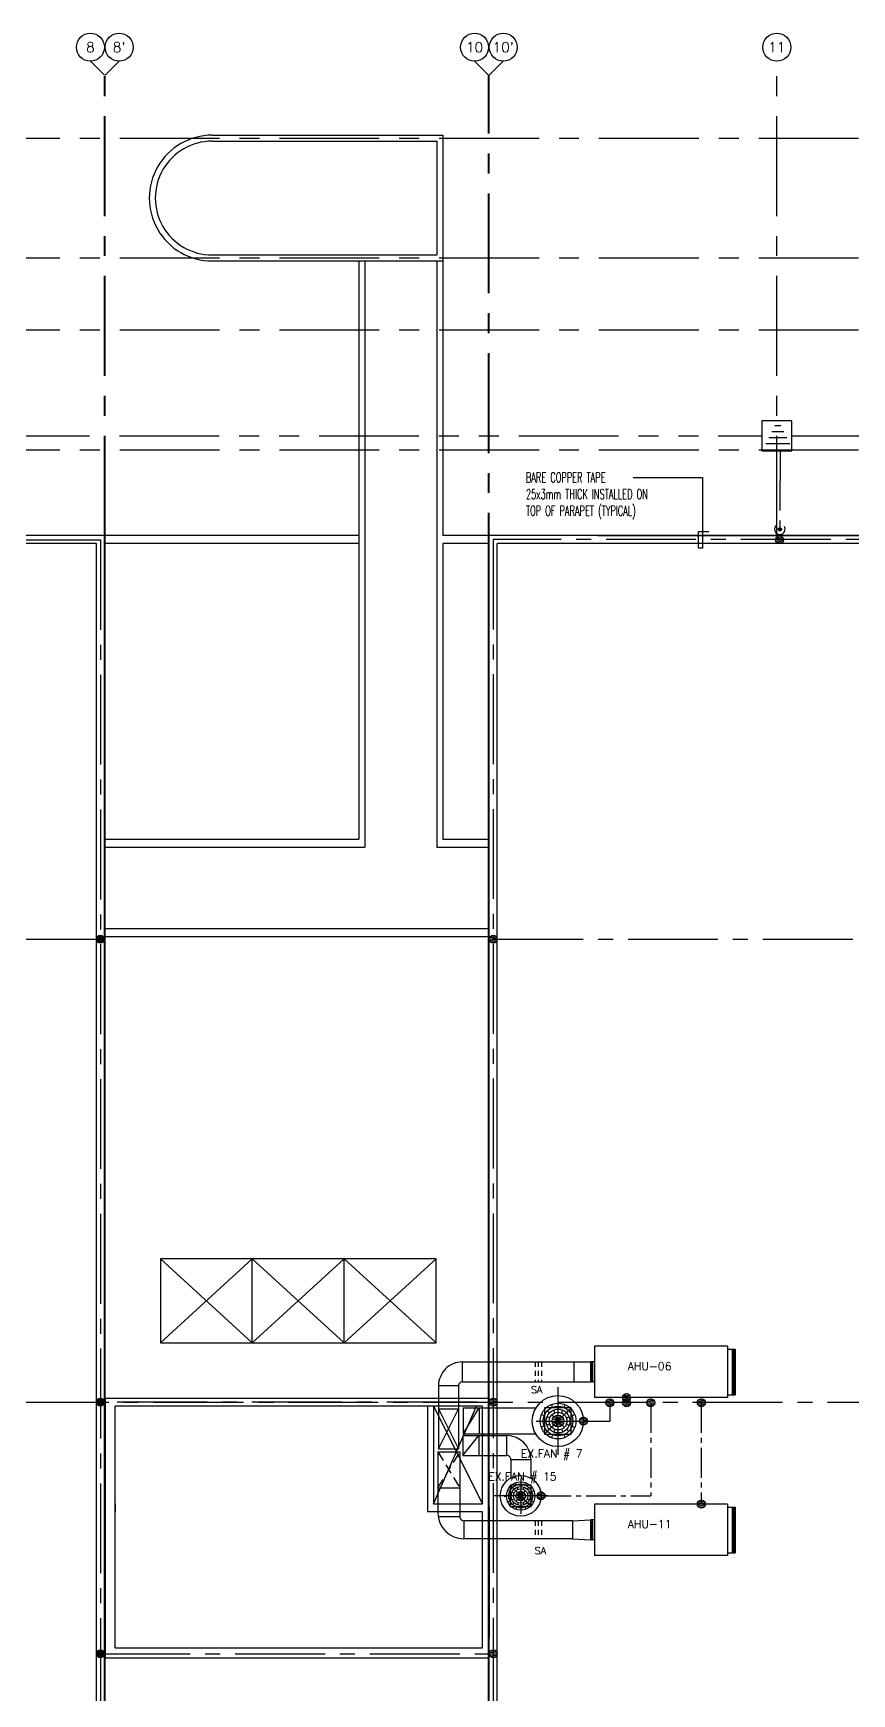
# Model space of a CAD drawing. Extents: x -4542 to -4430, y 158316 to 158395.
# Drawn here: x -4503.53 to -4483.03, y 158352.98 to 158394.56 of the extents above; entities that cross this region are included whole.
import ezdxf
from ezdxf.enums import TextEntityAlignment as Align

# ---------------------------------------------------------------- set-up
doc = ezdxf.new("R2010")
doc.units = 0
doc.header["$MEASUREMENT"] = 0
for name, pattern in [('CENTER2', [1.125, 0.75, -0.125, 0.125, -0.125]), ('CENTERX2', [4, 2.5, -0.5, 0.5, -0.5]), ('HIDDEN', [0.375, 0.25, -0.125]), ('HIDDEN2', [0.1875, 0.125, -0.0625]), ('PHANTOM', [2.5, 1.25, -0.25, 0.25, -0.25, 0.25, -0.25])]:
    doc.linetypes.add(name, pattern=pattern)
doc.layers.get('0').update_dxf_attribs({"linetype": 'CONTINUOUS'})
for name, color, linetype in [('AX', 9, 'CONTINUOUS'), ('AX-CR', 7, 'CONTINUOUS'), ('AX-TXT', 6, 'CONTINUOUS'), ('AXES', 11, 'CENTERX2'), ('BLOCK$0$TXT', 2, 'CONTINUOUS'), ('COL', 9, 'CONTINUOUS'), ('DOOR-NO', 5, 'CONTINUOUS'), ('DUCT', 3, 'CONTINUOUS'), ('EARTHING', 4, 'PHANTOM'), ('EJ', 9, 'CONTINUOUS'), ('EXDUCT', 6, 'CONTINUOUS'), ('L-NING', 4, 'CONTINUOUS'), ('PSUPPLY', 3, 'HIDDEN'), ('RM-NAME', 4, 'CONTINUOUS'), ('ROOF', 7, 'CONTINUOUS'), ('ROOF1', 4, 'CONTINUOUS'), ('SAD', 3, 'CONTINUOUS'), ('TEXT-AC', 2, 'CONTINUOUS'), ('WALL', 2, 'CONTINUOUS'), ('WIN', 5, 'CONTINUOUS')]:
    doc.layers.add(name, color=color, linetype=linetype)
doc.styles.add('BLOCK$0$ROMANS', font='ROMANS.shx', dxfattribs={"width": 0.6, "height": 0.14})
doc.styles.add('ROMANS', font='ROMANS.shx', dxfattribs={"height": 200})

# ---------------------------------------------------------------- blocks, each defined once
blk = doc.blocks.new('AXU')
at = {"layer": 'AX-CR'}
blk.add_circle((0, 350), 350, dxfattribs=at)
at = {"layer": 'AX-TXT', "style": 'ROMANS'}
blk.add_attdef('AX', text='', height=250, dxfattribs=at).set_placement((0, 350), align=Align.MIDDLE)
blk = doc.blocks.new('*X22')
at = {"color": 0}
for p, q in [((91.354, 13.254), (91.434, 13.334)), ((91.362, 13.226), (91.462, 13.327)), ((91.369, 13.304), (91.384, 13.32)), ((91.377, 13.206), (91.483, 13.312)), ((91.398, 13.192), (91.497, 13.291)), ((91.426, 13.185), (91.504, 13.263))]:
    blk.add_line(p, q, dxfattribs=at)
blk = doc.blocks.new('SCC')
at = {"layer": 'L-NING'}
blk.add_circle((0, 0), 0.125, dxfattribs=at)
at = {"layer": 'L-NING', "xscale": 1.666666666666667, "yscale": 1.666666666666667, "zscale": 1.666666666666667}
blk.add_blockref('*X22', (-152.382, -22.099), dxfattribs=at)
blk = doc.blocks.new('*X21')
at = {"color": 0}
for p, q in [((91.354, 13.254), (91.434, 13.334)), ((91.362, 13.226), (91.462, 13.327)), ((91.369, 13.304), (91.384, 13.32)), ((91.377, 13.206), (91.483, 13.312)), ((91.398, 13.192), (91.497, 13.291)), ((91.426, 13.185), (91.504, 13.263))]:
    blk.add_line(p, q, dxfattribs=at)

msp = doc.modelspace()

# ---------------------------------------------------------------- hatches: boundary and pattern name
at = {"layer": 'DOOR-NO'}
h = msp.add_hatch(dxfattribs=at)
h.set_pattern_fill('ANSI37', color=11, scale=100, angle=180, style=0)
h.set_pattern_definition([(225, (-4495.068499, 158520.461826), (0.0088388347, -0.0088388348), []), (315, (-4495.068499, 158520.461826), (0.0088388347, 0.0088388348), [])])
h.paths.add_polyline_path([(-4489.5236, 158361.2952), (-4489.5736, 158361.2952), (-4489.5736, 158360.7892), (-4489.5236, 158360.7892)])
h = msp.add_hatch(dxfattribs=at)
h.set_pattern_fill('ANSI37', color=11, scale=100, angle=180, style=0)
h.set_pattern_definition([(225, (-4495.068499, 158516.50775), (0.0088388347, -0.0088388348), []), (315, (-4495.068499, 158516.50775), (0.0088388347, 0.0088388348), [])])
h.paths.add_polyline_path([(-4489.5236, 158357.3411), (-4489.5736, 158357.3411), (-4489.5736, 158356.8351), (-4489.5236, 158356.8351)])

# ---------------------------------------------------------------- linework, layer by layer
at = {"layer": 'AXES'}
for p, q in [((-4501.7515, 158393.5128), (-4502.1015, 158393.8628)), ((-4501.7315, 158393.5128), (-4501.3815, 158393.8628)), ((-4492.1315, 158393.5128), (-4492.4815, 158393.8628)), ((-4492.1115, 158393.5128), (-4491.7615, 158393.8628)), ((-4484.9115, 158381.9844), (-4484.9115, 158393.8628)), ((-4501.7515, 158381.9844), (-4501.7515, 158393.5128)), ((-4501.7315, 158381.9844), (-4501.7315, 158393.5128)), ((-4492.1315, 158316.0501), (-4492.1315, 158393.5128)), ((-4492.1115, 158316.0501), (-4492.1115, 158393.5128)), ((-4541.3662, 158391.9344), (-4475.9115, 158391.9344)), ((-4541.3662, 158388.9344), (-4451.7173, 158388.9344)), ((-4541.3662, 158387.1344), (-4451.7173, 158387.1344)), ((-4541.3662, 158384.1344), (-4451.7173, 158384.1344))]:
    msp.add_line(p, q, dxfattribs=at)
at = {"layer": 'COL'}
for p, q in [((-4501.7315, 158360.3844), (-4492.1315, 158360.3844)), ((-4492.2815, 158360.1844), (-4501.4815, 158360.1844)), ((-4492.2815, 158357.5344), (-4493.6565, 158357.5344)), ((-4493.5065, 158357.7344), (-4492.2815, 158357.7344))]:
    msp.add_line(p, q, dxfattribs=at)
at = {"layer": 'DOOR-NO', "color": 3}
for p, q in [((-4489.5736, 158361.2952), (-4489.5736, 158360.7892)), ((-4489.4736, 158361.2952), (-4489.5736, 158361.2952)), ((-4489.5236, 158361.2952), (-4489.5236, 158360.7892)), ((-4489.4736, 158360.7892), (-4489.5736, 158360.7892)), ((-4489.4736, 158357.3411), (-4489.5736, 158357.3411)), ((-4489.5736, 158357.3411), (-4489.5736, 158356.8351)), ((-4489.5236, 158357.3411), (-4489.5236, 158356.8351)), ((-4489.4736, 158356.8351), (-4489.5736, 158356.8351))]:
    msp.add_line(p, q, dxfattribs=at)
at = {"layer": 'DOOR-NO'}
for p, q in [((-4489.4736, 158361.6872), (-4489.4736, 158360.3972)), ((-4486.1436, 158361.6872), (-4489.4736, 158361.6872)), ((-4486.1436, 158361.6872), (-4486.1436, 158360.3972)), ((-4486.1436, 158361.609), (-4485.9545, 158361.609)), ((-4486.0311, 158361.609), (-4486.0311, 158360.4664)), ((-4485.9996, 158361.609), (-4485.9996, 158360.4664)), ((-4485.9815, 158361.618), (-4485.9815, 158360.4754)), ((-4485.9545, 158361.609), (-4485.9545, 158360.4664)), ((-4486.1436, 158360.4664), (-4485.9545, 158360.4664)), ((-4486.1436, 158360.3972), (-4489.4736, 158360.3972)), ((-4489.4736, 158357.7331), (-4489.4736, 158356.4431)), ((-4486.1436, 158357.7331), (-4489.4736, 158357.7331)), ((-4486.1436, 158357.7331), (-4486.1436, 158356.4431)), ((-4486.1436, 158357.6549), (-4485.9545, 158357.6549)), ((-4486.0311, 158357.6549), (-4486.0311, 158356.5124)), ((-4485.9996, 158357.6549), (-4485.9996, 158356.5124)), ((-4485.9815, 158357.6639), (-4485.9815, 158356.5214)), ((-4485.9545, 158357.6549), (-4485.9545, 158356.5124)), ((-4486.1436, 158356.4431), (-4489.4736, 158356.4431)), ((-4486.1436, 158356.5124), (-4485.9545, 158356.5124))]:
    msp.add_line(p, q, dxfattribs=at)
at = {"layer": 'DUCT'}
for p, q in [((-4492.7834, 158360.7922), (-4492.7834, 158361.2922)), ((-4492.7834, 158361.2922), (-4489.9847, 158361.2922)), ((-4489.9847, 158361.2922), (-4489.5736, 158361.2952)), ((-4489.9847, 158360.7922), (-4489.9847, 158361.2922)), ((-4492.8834, 158360.6922), (-4493.3834, 158360.6922)), ((-4492.7834, 158360.7922), (-4489.9847, 158360.7922)), ((-4489.9847, 158360.7922), (-4489.5736, 158360.7892)), ((-4492.7712, 158359.4462), (-4492.7712, 158358.9462)), ((-4492.7712, 158359.4462), (-4491.672, 158359.4462)), ((-4492.7712, 158358.9462), (-4492.3712, 158359.4462)), ((-4492.3712, 158359.4462), (-4492.3712, 158358.9462)), ((-4491.672, 158358.9462), (-4491.672, 158359.4462)), ((-4492.7712, 158358.9462), (-4491.672, 158358.9462)), ((-4491.572, 158358.8462), (-4491.572, 158358.3868)), ((-4491.572, 158358.8462), (-4491.072, 158358.8462)), ((-4491.072, 158358.8462), (-4491.072, 158358.3819)), ((-4492.8483, 158357.4131), (-4493.3916, 158357.4131)), ((-4492.7483, 158357.3131), (-4492.7494, 158356.8631)), ((-4490.0275, 158357.3131), (-4492.7483, 158357.3131)), ((-4490.0275, 158357.3131), (-4489.5736, 158357.3411)), ((-4490.0275, 158357.3131), (-4490.0275, 158356.8631)), ((-4490.0275, 158356.8631), (-4492.7494, 158356.8631)), ((-4490.0275, 158356.8631), (-4489.5736, 158356.8351))]:
    msp.add_line(p, q, dxfattribs=at)
at = {"layer": 'DUCT', "color": 11}
for p, q in [((-4490.3956, 158360.6631), (-4490.3956, 158358.9614)), ((-4490.0656, 158360.1404), (-4490.7256, 158359.4804)), ((-4490.7256, 158360.1404), (-4490.7256, 158359.4804)), ((-4490.0656, 158360.1404), (-4490.7256, 158360.1404)), ((-4490.6033, 158360.0176), (-4490.6573, 158360.0697)), ((-4490.5267, 158360.1567), (-4490.5543, 158360.2264)), ((-4490.4715, 158360.0172), (-4490.4991, 158360.0869)), ((-4490.3903, 158360.1825), (-4490.3903, 158360.1075)), ((-4490.3022, 158360.0143), (-4490.2722, 158360.083)), ((-4490.2422, 158360.1518), (-4490.2122, 158360.2205)), ((-4490.1791, 158360.0176), (-4490.1251, 158360.0697)), ((-4490.0656, 158359.4804), (-4490.0656, 158360.1404)), ((-4490.9423, 158359.8104), (-4489.834, 158359.8104)), ((-4490.7376, 158359.9442), (-4490.8077, 158359.9708)), ((-4490.7376, 158359.6807), (-4490.8077, 158359.6541)), ((-4490.5973, 158359.891), (-4490.6675, 158359.9176)), ((-4490.5973, 158359.7339), (-4490.6675, 158359.7073)), ((-4490.3903, 158359.8124), (-4490.5493, 158359.9656)), ((-4490.3903, 158359.8124), (-4490.5493, 158359.6593)), ((-4490.3903, 158359.8124), (-4490.5272, 158359.8644)), ((-4490.3903, 158359.8124), (-4490.5272, 158359.7605)), ((-4490.3903, 158359.8124), (-4490.4438, 158359.9475)), ((-4490.3903, 158359.8124), (-4490.4438, 158359.6774)), ((-4490.392, 158359.8124), (-4490.2331, 158359.9656)), ((-4490.392, 158359.8124), (-4490.2551, 158359.8644)), ((-4490.392, 158359.8124), (-4490.2331, 158359.6593)), ((-4490.392, 158359.8124), (-4490.2551, 158359.7605)), ((-4490.3903, 158359.8124), (-4490.3322, 158359.9456)), ((-4490.3903, 158359.8124), (-4490.3322, 158359.6793)), ((-4490.185, 158359.891), (-4490.1149, 158359.9176)), ((-4490.185, 158359.7339), (-4490.1149, 158359.7073)), ((-4490.0448, 158359.9442), (-4489.9746, 158359.9708)), ((-4490.0448, 158359.6807), (-4489.9746, 158359.6541)), ((-4490.7256, 158359.4804), (-4490.0656, 158359.4804)), ((-4490.6033, 158359.6072), (-4490.6573, 158359.5552)), ((-4490.5267, 158359.4682), (-4490.5543, 158359.3985)), ((-4490.4715, 158359.6077), (-4490.4991, 158359.5379)), ((-4490.3903, 158359.4423), (-4490.3903, 158359.5173)), ((-4490.3022, 158359.6106), (-4490.2722, 158359.5418)), ((-4490.2422, 158359.4731), (-4490.2122, 158359.4043)), ((-4490.1791, 158359.6072), (-4490.1251, 158359.5552)), ((-4491.3264, 158358.3755), (-4491.3264, 158357.4889)), ((-4491.6002, 158358.043), (-4491.656, 158358.0651)), ((-4491.0624, 158357.6742), (-4491.5904, 158358.2022)), ((-4491.0624, 158358.2022), (-4491.5904, 158358.2022)), ((-4491.5904, 158358.2022), (-4491.5904, 158357.6742)), ((-4491.4886, 158357.9989), (-4491.5444, 158358.021)), ((-4491.489, 158358.1043), (-4491.5306, 158358.1475)), ((-4491.4302, 158358.2118), (-4491.4515, 158358.2679)), ((-4491.3248, 158357.934), (-4491.4473, 158358.0611)), ((-4491.3248, 158357.934), (-4491.4328, 158357.9768)), ((-4491.3876, 158358.0996), (-4491.4089, 158358.1557)), ((-4491.3248, 158357.934), (-4491.3664, 158358.0435)), ((-4491.3248, 158357.934), (-4491.2023, 158358.0611)), ((-4491.3248, 158357.934), (-4491.2833, 158358.0435)), ((-4491.3248, 158357.934), (-4491.2168, 158357.9768)), ((-4491.262, 158358.0996), (-4491.2407, 158358.1557)), ((-4491.2194, 158358.2118), (-4491.1981, 158358.2679)), ((-4491.161, 158357.9989), (-4491.1052, 158358.021)), ((-4491.1606, 158358.1043), (-4491.119, 158358.1475)), ((-4491.0624, 158357.6742), (-4491.0624, 158358.2022)), ((-4491.0494, 158358.043), (-4490.9936, 158358.0651)), ((-4490.6442, 158357.9382), (-4492.0056, 158357.9382)), ((-4491.5963, 158357.8154), (-4491.6513, 158357.7914)), ((-4491.6209, 158357.934), (-4491.5609, 158357.934)), ((-4491.5904, 158357.6742), (-4491.0624, 158357.6742)), ((-4491.4863, 158357.8635), (-4491.5413, 158357.8394)), ((-4491.489, 158357.7649), (-4491.5306, 158357.7217)), ((-4491.4302, 158357.6575), (-4491.4515, 158357.6014)), ((-4491.3248, 158357.9353), (-4491.4473, 158357.8082)), ((-4491.3248, 158357.934), (-4491.4313, 158357.8875)), ((-4491.3876, 158357.7697), (-4491.4089, 158357.7136)), ((-4491.3248, 158357.9353), (-4491.3664, 158357.8258)), ((-4491.3248, 158357.9353), (-4491.2023, 158357.8082)), ((-4491.3248, 158357.9353), (-4491.2833, 158357.8258)), ((-4491.3248, 158357.934), (-4491.2183, 158357.8875)), ((-4491.262, 158357.7697), (-4491.2407, 158357.7136)), ((-4491.2194, 158357.6575), (-4491.1981, 158357.6014)), ((-4491.1633, 158357.8635), (-4491.1083, 158357.8394)), ((-4491.1606, 158357.7649), (-4491.119, 158357.7217)), ((-4491.0287, 158357.934), (-4491.0887, 158357.934)), ((-4491.0533, 158357.8154), (-4490.9983, 158357.7914))]:
    msp.add_line(p, q, dxfattribs=at)
at = {"layer": 'DUCT', "color": 1}
for p, q in [((-4490.3903, 158359.2972), (-4490.3903, 158359.3673)), ((-4491.737, 158357.934), (-4491.6809, 158357.934))]:
    msp.add_line(p, q, dxfattribs=at)
at = {"layer": 'DUCT'}
for centre, major_axis, start_param, end_param in [((-4492.7834, 158360.6922), (-0.4243, 0.4243), -0.7853982, 0.7853982), ((-4492.7834, 158360.6922), (-0.0707, 0.0707), -0.7853982, 0.7853982), ((-4490.3956, 158359.8104), (0.452, 0.452), 5.497787143773802, 11.78097245095339), ((-4491.672, 158358.8462), (-0.4243, 0.4243), 3.9269908, 5.4977871), ((-4491.672, 158358.8462), (0.0707, 0.0707), 5.4977871, 7.0685835), ((-4491.3264, 158357.9382), (-0.3616, 0.3616), 3.9269908, 10.2101761), ((-4492.7494, 158357.5131), (0.4596, 0.4596), 2.3561945, 3.9269908), ((-4492.7483, 158357.4131), (0.0707, 0.0707), 2.3561945, 3.9269908)]:
    msp.add_ellipse(centre, major_axis=major_axis, ratio=1, start_param=start_param, end_param=end_param, dxfattribs=at)
at = {"layer": 'DUCT', "color": 11}
for centre, major_axis, start_param, end_param in [((-4490.3903, 158359.8104), (0.3162, 0.3162), 5.497787143775905, 11.78097245095549), ((-4490.3903, 158359.8104), (-0.2631, 0.2631), 3.9269908, 10.2101761), ((-4490.3903, 158359.8104), (0.2101, 0.2101), 5.497787143758643, 11.78097245093823), ((-4490.3903, 158359.8104), (-0.1571, 0.1571), 3.9269908, 10.2101761), ((-4490.3903, 158359.8104), (0.104, 0.104), 5.497787143706184, 11.78097245088577), ((-4491.3264, 158357.934), (0.2529, 0.2529), 5.497787143751863, 11.78097245093145), ((-4491.3264, 158357.934), (0.2105, 0.2105), 5.497787143766224, 11.78097245094581), ((-4491.3264, 158357.934), (0.1681, 0.1681), 5.497787143738307, 11.78097245091789), ((-4491.3264, 158357.934), (0.1257, 0.1257), 5.497787143757789, 11.78097245093738), ((-4491.3264, 158357.934), (0.0832, 0.0832), 5.497787143732134, 11.78097245091172)]:
    msp.add_ellipse(centre, major_axis=major_axis, ratio=1, start_param=start_param, end_param=end_param, dxfattribs=at)
at = {"layer": 'EARTHING', "ltscale": 2}
for p, q in [((-4519.3765, 158384.4844), (-4502.1265, 158384.4844)), ((-4501.3765, 158384.4844), (-4485.2865, 158384.4844)), ((-4484.5365, 158384.4844), (-4467.2865, 158384.4844))]:
    msp.add_line(p, q, dxfattribs=at)
at = {"layer": 'EJ'}
for p, q in [((-4501.7515, 158322.6644), (-4501.7515, 158381.9844)), ((-4501.7315, 158322.6644), (-4501.7315, 158381.9844)), ((-4492.1315, 158322.6644), (-4492.1315, 158381.9844)), ((-4492.1115, 158323.669), (-4492.1115, 158381.9844)), ((-4492.1115, 158322.6644), (-4492.1115, 158381.9844)), ((-4492.1315, 158371.9344), (-4492.1315, 158374.1844)), ((-4492.1115, 158371.9344), (-4492.1115, 158374.1844)), ((-4492.1315, 158360.3844), (-4492.1315, 158371.9344)), ((-4492.1115, 158360.3844), (-4492.1115, 158371.9344))]:
    msp.add_line(p, q, dxfattribs=at)
at = {"layer": 'EJ', "color": 8}
for p, q in [((-4501.7515, 158371.9344), (-4501.7515, 158353.8844)), ((-4492.1315, 158357.7344), (-4492.1315, 158360.3844)), ((-4492.1115, 158354.4344), (-4492.1115, 158359.6844)), ((-4492.1315, 158354.4344), (-4492.1315, 158357.5344)), ((-4492.1115, 158357.6594), (-4492.1115, 158354.3844))]:
    msp.add_line(p, q, dxfattribs=at)
at = {"layer": 'EXDUCT', "linetype": 'ByBlock'}
for p, q in [((-4492.768, 158360.1432), (-4490.9414, 158360.1432)), ((-4492.768, 158359.4932), (-4492.368, 158360.1432)), ((-4492.768, 158360.1432), (-4492.768, 158359.4932)), ((-4492.368, 158360.1432), (-4492.368, 158359.4932)), ((-4492.768, 158359.4932), (-4490.9507, 158359.4932))]:
    msp.add_line(p, q, dxfattribs=at)
at = {"layer": 'L-NING', "linetype": 'Continuous'}
for p, q in [((-4484.7393, 158384.5775), (-4485.0393, 158384.5775)), ((-4484.8143, 158384.7275), (-4484.9643, 158384.7275)), ((-4484.5893, 158384.2775), (-4485.1893, 158384.2775)), ((-4484.6643, 158384.4275), (-4485.1143, 158384.4275))]:
    msp.add_line(p, q, dxfattribs=at)
at = {"layer": 'L-NING', "linetype": 'CENTER2', "ltscale": 2}
msp.add_line((-4484.8283, 158384.1094), (-4484.8332, 158382.1438), dxfattribs=at)
at = {"layer": 'L-NING', "linetype": 'CENTER2', "ltscale": 3}
for p, q in [((-4534.2693, 158381.8736), (-4501.8515, 158381.8736)), ((-4501.8515, 158381.8736), (-4501.8515, 158322.6644)), ((-4492.0115, 158381.8844), (-4492.0115, 158322.7644)), ((-4459.9357, 158381.8844), (-4492.0115, 158381.8844)), ((-4534.2693, 158371.8736), (-4501.8515, 158371.8736)), ((-4492.0115, 158371.8736), (-4459.9357, 158371.8736)), ((-4534.2693, 158360.2844), (-4459.9357, 158360.2844)), ((-4492.4315, 158360.2844), (-4501.8515, 158360.2844)), ((-4501.8515, 158353.9844), (-4492.0115, 158353.9844))]:
    msp.add_line(p, q, dxfattribs=at)
at = {"layer": 'L-NING', "linetype": 'CENTER2'}
for p, q in [((-4489.0928, 158360.2682), (-4489.0928, 158359.8104)), ((-4488.0698, 158360.2682), (-4488.0698, 158357.9382)), ((-4486.8022, 158360.2682), (-4486.8022, 158357.7331)), ((-4489.7564, 158359.8104), (-4489.0928, 158359.8104)), ((-4490.815, 158357.9382), (-4488.0698, 158357.9382))]:
    msp.add_line(p, q, dxfattribs=at)
at = {"layer": 'L-NING', "linetype": 'Continuous'}
msp.add_lwpolyline([(-4484.5365, 158384.1094), (-4484.5365, 158384.8594), (-4485.2865, 158384.8594), (-4485.2865, 158384.1094)], close=True, dxfattribs=at)
at = {"layer": 'L-NING', "color": 11, "linetype": 'Continuous'}
msp.add_lwpolyline([(-4488.5105, 158383.4412), (-4486.7708, 158383.4412), (-4486.7708, 158381.6651), (-4486.875, 158381.6651), (-4486.875, 158382.0817), (-4486.6145, 158382.0817)], dxfattribs=at)
at = {"layer": 'L-NING'}
msp.add_ellipse((-4484.8373, 158382.1406), major_axis=(0.0834, -0.104), ratio=1, start_param=-3.031545, end_param=1.4282019, dxfattribs=at)
msp.add_ellipse((-4484.8373, 158382.1406), major_axis=(0.0312, 0.025), ratio=1, dxfattribs=at)
at = {"layer": 'PSUPPLY', "linetype": 'Continuous'}
for p, q in [((-4493.3994, 158359.0361), (-4493.3994, 158357.5131)), ((-4492.8483, 158359.0361), (-4492.8483, 158357.4131))]:
    msp.add_line(p, q, dxfattribs=at)
at = {"layer": 'PSUPPLY', "color": 2, "linetype": 'HIDDEN'}
for p, q in [((-4493.3994, 158358.1361), (-4492.8483, 158359.0361)), ((-4493.3994, 158359.0361), (-4492.8483, 158358.1361))]:
    msp.add_line(p, q, dxfattribs=at)
at = {"layer": 'ROOF'}
for p, q in [((-4499.052, 158392.0094), (-4493.2765, 158392.0094)), ((-4499.052, 158391.8594), (-4493.4265, 158391.8594)), ((-4493.4265, 158391.8594), (-4493.4265, 158389.0094)), ((-4493.2765, 158392.0094), (-4493.2765, 158388.8594)), ((-4499.052, 158389.0094), (-4493.4265, 158389.0094)), ((-4499.052, 158388.8594), (-4493.2765, 158388.8594)), ((-4495.3765, 158388.8594), (-4495.3765, 158374.3844)), ((-4495.2265, 158388.8594), (-4495.2265, 158374.1844)), ((-4493.4265, 158388.8594), (-4493.4265, 158374.1844)), ((-4493.2765, 158388.8594), (-4493.2765, 158381.9844)), ((-4501.7515, 158381.9844), (-4534.4015, 158381.9844)), ((-4501.9515, 158381.7844), (-4534.2015, 158381.7844)), ((-4501.9515, 158322.8644), (-4501.9515, 158381.7844)), ((-4501.7515, 158381.9844), (-4501.7515, 158322.6644)), ((-4495.3765, 158381.9844), (-4501.7315, 158381.9844)), ((-4495.3765, 158381.7844), (-4501.7315, 158381.7844)), ((-4492.1315, 158381.9844), (-4493.2765, 158381.9844)), ((-4493.2765, 158381.7844), (-4493.2765, 158374.3844)), ((-4492.1315, 158381.7844), (-4493.2765, 158381.7844)), ((-4492.1315, 158374.3844), (-4492.1315, 158381.7844)), ((-4462.5568, 158381.9844), (-4492.1115, 158381.9844)), ((-4469.2318, 158381.7844), (-4491.9115, 158381.7844)), ((-4491.9115, 158323.669), (-4491.9115, 158381.7844)), ((-4489.3904, 158381.9844), (-4458.6707, 158381.9844)), ((-4501.7315, 158374.1844), (-4501.7315, 158374.3844)), ((-4501.7315, 158374.3844), (-4495.3765, 158374.3844)), ((-4501.7315, 158374.1844), (-4495.2265, 158374.1844)), ((-4493.4265, 158374.1844), (-4492.1315, 158374.1844)), ((-4493.2765, 158374.3844), (-4492.1315, 158374.3844)), ((-4492.1315, 158372.1344), (-4501.7315, 158372.1344)), ((-4492.1315, 158371.9344), (-4501.7315, 158371.9344)), ((-4501.7315, 158360.3869), (-4501.7315, 158371.9344))]:
    msp.add_line(p, q, dxfattribs=at)
at = {"layer": 'ROOF', "linetype": 'Continuous'}
for p, q in [((-4493.5065, 158360.1844), (-4492.2815, 158357.7344)), ((-4493.5065, 158357.7344), (-4492.4315, 158360.1844))]:
    msp.add_line(p, q, dxfattribs=at)
at = {"layer": 'ROOF'}
for radius in [1.575, 1.425]:
    msp.add_arc((-4499.052, 158390.4344), radius, 90, 270.00003, dxfattribs=at)
at = {"layer": 'ROOF1'}
for p, q in [((-4500.3468, 158363.872), (-4500.3468, 158361.772)), ((-4493.4468, 158363.872), (-4500.3468, 158363.872)), ((-4493.4468, 158361.772), (-4493.4468, 158363.872)), ((-4500.3468, 158361.772), (-4493.4468, 158361.772))]:
    msp.add_line(p, q, dxfattribs=at)
at = {"layer": 'SAD', "color": 2, "linetype": 'HIDDEN2'}
for p, q in [((-4490.9634, 158361.2922), (-4490.9634, 158360.7922)), ((-4490.8859, 158361.2922), (-4490.8859, 158360.7922)), ((-4490.803, 158361.2922), (-4490.803, 158360.7922)), ((-4490.9634, 158357.3131), (-4490.9634, 158356.8631)), ((-4490.8859, 158357.3131), (-4490.8859, 158356.8631)), ((-4490.803, 158357.3131), (-4490.803, 158356.8631))]:
    msp.add_line(p, q, dxfattribs=at)
at = {"layer": 'SAD'}
for p, q in [((-4493.3834, 158360.6922), (-4493.3834, 158359.1129)), ((-4492.8834, 158360.6922), (-4492.8834, 158359.1129)), ((-4493.3834, 158360.1129), (-4492.8834, 158360.1129)), ((-4493.3834, 158359.1129), (-4492.8834, 158359.1129))]:
    msp.add_line(p, q, dxfattribs=at)
at = {"layer": 'SAD', "color": 2}
for p, q in [((-4493.3834, 158360.1129), (-4492.8834, 158359.1129)), ((-4493.3834, 158359.1129), (-4492.8834, 158360.1129))]:
    msp.add_line(p, q, dxfattribs=at)
at = {"layer": 'SAD', "linetype": 'ByBlock'}
for p, q in [((-4493.3994, 158359.0361), (-4492.8483, 158359.0361)), ((-4493.3994, 158358.1361), (-4492.8483, 158358.1361))]:
    msp.add_line(p, q, dxfattribs=at)
at = {"layer": 'WALL'}
for p, q in [((-4501.7315, 158360.3844), (-4501.7315, 158353.8844)), ((-4501.4815, 158354.1344), (-4501.4815, 158360.1844)), ((-4493.6565, 158360.1844), (-4493.6565, 158357.5344)), ((-4493.5065, 158360.1844), (-4493.5065, 158357.7344)), ((-4492.2815, 158357.7344), (-4492.2815, 158360.1844)), ((-4492.2468, 158359.4462), (-4492.2468, 158359.4932)), ((-4501.4815, 158357.7344), (-4501.4815, 158357.5344)), ((-4492.2815, 158354.1344), (-4492.2815, 158357.5344)), ((-4501.7315, 158353.8844), (-4492.1315, 158353.8844)), ((-4501.4815, 158354.1344), (-4492.2815, 158354.1344))]:
    msp.add_line(p, q, dxfattribs=at)
at = {"layer": 'WIN'}
for p, q in [((-4498.0468, 158363.872), (-4500.3468, 158361.772)), ((-4500.3468, 158363.872), (-4498.0468, 158361.772)), ((-4498.0468, 158361.772), (-4498.0468, 158363.872)), ((-4495.7468, 158361.772), (-4498.0468, 158363.872)), ((-4498.0468, 158361.772), (-4495.7468, 158363.872)), ((-4495.7468, 158361.772), (-4495.7468, 158363.872)), ((-4493.4468, 158363.872), (-4495.7468, 158361.772)), ((-4495.7468, 158363.872), (-4493.4468, 158361.772))]:
    msp.add_line(p, q, dxfattribs=at)

# ---------------------------------------------------------------- block references
at = {"layer": 'AX', "yscale": 0.0009999999892897904, "zscale": 0.001}
for p, xscale, values in [((-4502.1015, 158393.8628), 0.001000000003841706, {'AX': '8'}), ((-4501.3815, 158393.8628), 0.001000000003841706, {'AX': "8'"}), ((-4492.4815, 158393.8628), 0.001000000003841706, {'AX': '10'}), ((-4491.7615, 158393.8628), 0.001000000003841706, {'AX': "10'"}), ((-4484.9115, 158393.8628), 0.001000000047497451, {'AX': '11'})]:
    msp.add_blockref('AXU', p, dxfattribs=dict(at, xscale=xscale)).add_auto_attribs(values)
at = {"layer": 'L-NING', "xscale": -0.53333333333561, "yscale": 0.5333333333255723, "zscale": 0.5333333333333333, "rotation": 263.7187866719631}
msp.add_blockref('*X21', (-4497.2016, 158334.4448), dxfattribs=at)
at = {"layer": 'L-NING', "linetype": 'CENTER2', "xscale": 0.8000000000001819, "yscale": 0.7999999999883585, "zscale": 0.7999999999999999}
for p, rotation in [((-4484.8448, 158381.8736), 308.7187866721704), ((-4501.8515, 158371.8736), 44.46478725311415), ((-4492.0115, 158371.8736), 308.7187866721704), ((-4488.6743, 158360.3972), 308.7187866721704), ((-4501.8515, 158360.2844), 44.46478725311415), ((-4492.0115, 158360.2844), 308.7187866721704), ((-4489.0928, 158360.2682), 308.7187866721704), ((-4488.6743, 158360.2682), 308.7187866721704), ((-4488.0698, 158360.2682), 308.7187866721704), ((-4486.8022, 158360.2682), 308.7187866721704), ((-4489.7564, 158359.8104), 308.7187866721704), ((-4490.815, 158357.9382), 308.7187866721704), ((-4486.8022, 158357.7331), 308.7187866721704), ((-4501.8515, 158353.9844), 44.46478725311415), ((-4492.0115, 158353.9844), 308.7187866721704)]:
    msp.add_blockref('SCC', p, dxfattribs=dict(at, rotation=rotation))

# ---------------------------------------------------------------- texts
at = {"layer": 'BLOCK$0$TXT', "style": 'BLOCK$0$ROMANS', "width": 0.6}
for s, p in [('BARE COPPER TAPE', (-4491.1943, 158383.3162)), ('25x3mm THICK INSTALLED ON ', (-4491.1943, 158382.8966)), ('TOP OF PARAPET (TYPICAL)', (-4491.1943, 158382.4811))]:
    msp.add_text(s, height=0.25, dxfattribs=at).set_placement(p)
at = {"layer": 'RM-NAME', "style": 'ROMANS', "width": 1}
for s, p in [('AHU-06', (-4488.0976, 158361.1852)), ('EX.FAN # 7', (-4490.548, 158358.9806)), ('EX.FAN # 15', (-4491.2827, 158358.4093)), ('AHU-11', (-4488.0976, 158357.2312))]:
    msp.add_text(s, height=0.2, dxfattribs=at).set_placement(p, align=Align.MIDDLE)
at = {"layer": 'TEXT-AC', "color": 2, "style": 'ROMANS', "width": 1}
for p in [(-4491.0683, 158360.5067), (-4490.9764, 158356.4794)]:
    msp.add_text('SA', height=0.175, dxfattribs=at).set_placement(p)

doc.saveas('drawing.dxf')
